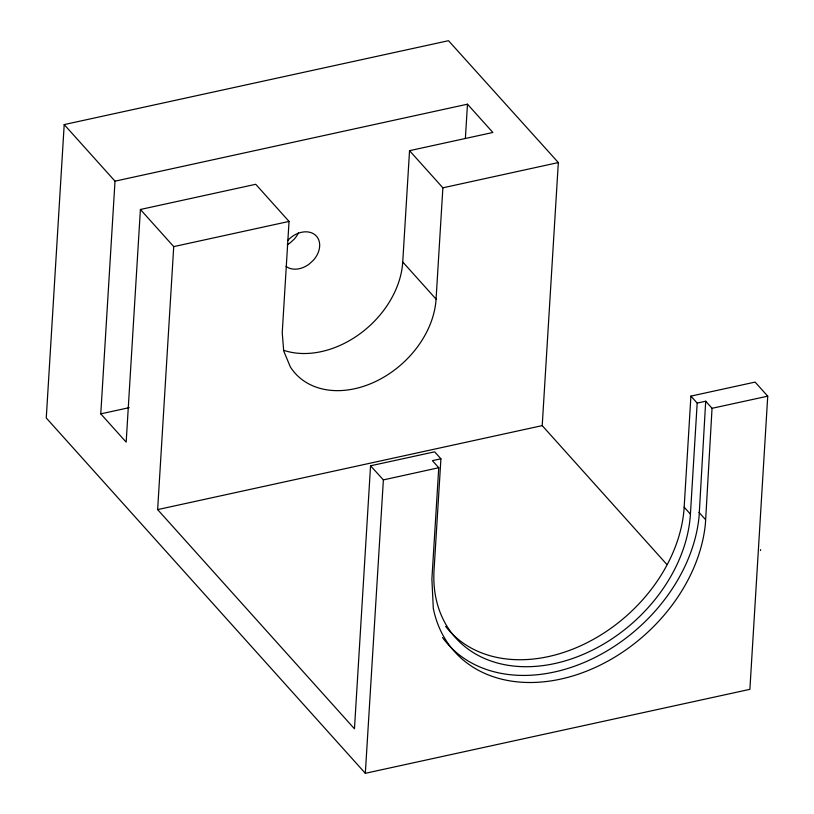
<?xml version="1.0" encoding="UTF-8"?>
<svg xmlns="http://www.w3.org/2000/svg" width="814" height="814" viewBox="0 0 814 814"><rect width="100%" height="100%" fill="white"/><g stroke="black" fill="none" stroke-linecap="round" stroke-linejoin="round"><path stroke-width="1.22" d="M666.92 564.529L542.216 425.62L558.333 162.556L448.504 40.7L64.204 124.583L46.266 417.979L365.323 773.3L749.887 689.336L767.734 396.174L755.107 382.092L690.913 396.113L684.167 507.173A143.244 107.173 -41.9 0 1 586.436 643.029A143.244 107.173 -41.9 0 1 445.634 626.373M115.008 181.166L467.47 104.192L492.867 132.478L409.544 150.671L442.877 187.82L436.07 299.114A85.948 64.306 -41.9 0 1 374.755 381.908A85.948 64.306 -41.9 0 1 290.313 366.87L283.71 350.987L282.234 332.712L289.041 221.428L255.718 184.29L140.405 209.483L126.17 442.144L100.773 413.858L115.008 181.166L64.204 124.583M690.913 396.113L697.181 403.093L690.425 514.153A143.244 107.173 -41.9 0 1 554.812 663.532A143.244 107.173 -41.9 0 1 434.045 570.146L440.913 458.801L434.645 451.831L370.553 465.791L354.456 728.805L157.641 509.605L173.728 246.611L140.405 209.483M436.07 299.114L402.737 261.986L409.544 150.671M465.384 138.339L467.47 104.192M442.531 637.535A153.276 114.682 -41.9 0 0 591.3 659.269A153.276 114.682 -41.9 0 0 699.114 515.954L705.697 401.231L697.181 403.093M440.913 458.801L432.407 460.663L438.756 467.735L431.888 579.08L433.292 608.353A153.276 114.682 -41.9 0 0 574.664 675.376A153.276 114.682 -41.9 0 0 705.463 523.026L712.047 408.302L705.697 401.231M365.323 773.3L383.374 479.894L370.553 465.791M760.439 550.508L760.663 549.643M558.333 162.556L442.877 187.82M383.374 479.894L438.756 467.735M173.728 246.611L289.041 221.428M100.773 413.858L129.212 407.651M157.641 509.605L542.216 425.62M712.047 408.302L767.734 396.174M698.941 512.291L705.29 519.363M684.167 507.173L690.425 514.153M402.737 261.986A85.948 64.306 -41.9 0 1 283.506 350.254M287.617 240.588A21.49 16.077 -41.9 0 1 314.804 234.646A21.49 16.077 -41.9 0 1 313.237 260.399L309.076 264.163A21.49 16.077 -41.9 0 1 286.04 266.341M298.484 232.845A21.49 16.077 -41.9 0 1 294.19 239.184L290.028 242.948A21.49 16.077 -41.9 0 1 287.22 244.77"/></g></svg>
